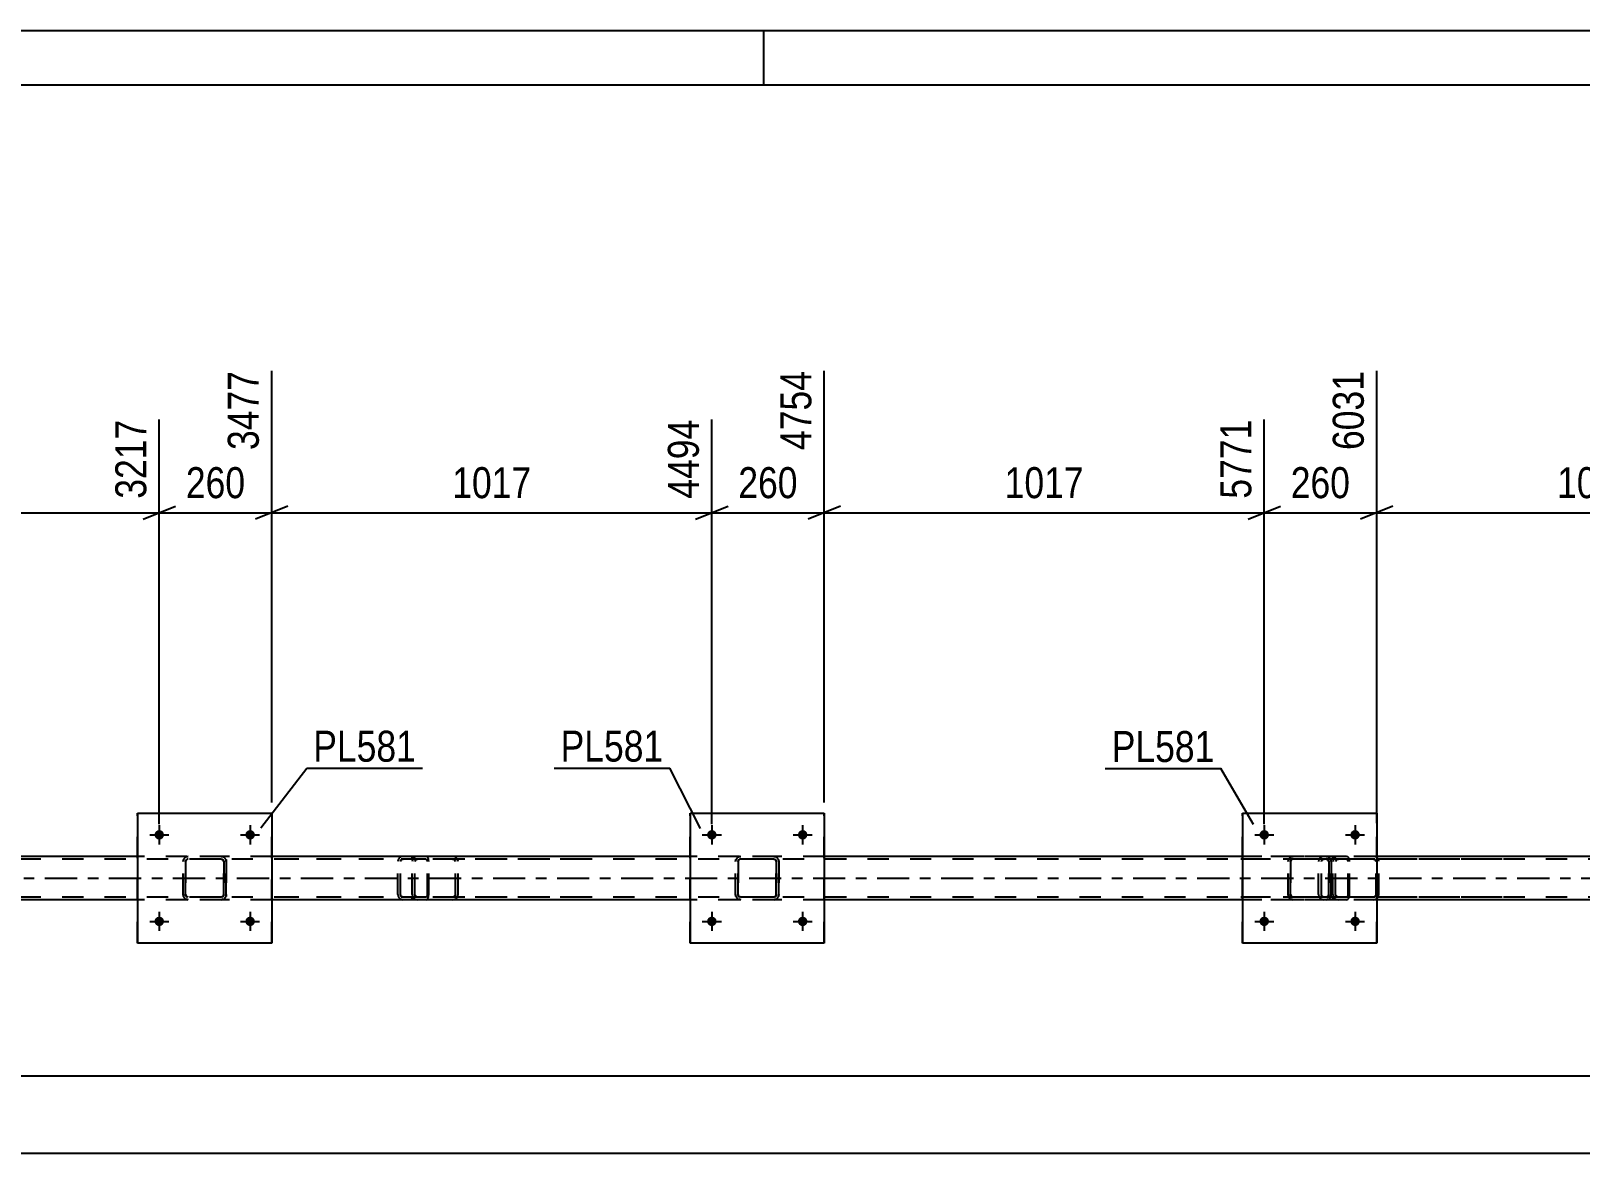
# Model space of a CAD drawing. Header units: millimetres. Extents: x -94 to 747, y -294 to 300.
# Drawn here: x 49.4 to 192.7, y 196.2 to 299.9 of the extents above; entities that cross this region are included whole.
import ezdxf

# ---------------------------------------------------------------- set-up
doc = ezdxf.new("R2010")
doc.units = ezdxf.units.MM
doc.linetypes.add('DXK_LINE_DOT2', pattern=[3.9198, 1.9599, -1.9599])
doc.linetypes.add('DXK_LINE_DOT3', pattern=[5.9187, 2.979, -0.9799, 0.9799, -0.9799])
doc.styles.add('Arial Narrow', font='ARIALN.TTF', dxfattribs={"height": 0.2})

# ---------------------------------------------------------------- blocks, each defined once
blk = doc.blocks.new('Unknown-200058970-1133')
at = {"color": 5, "linetype": 'Continuous'}
for p, q in [((747.21, 299.87), (-93.79, 299.87)), ((117.21, 294.87), (117.21, 299.87)), ((742.21, 294.87), (-88.79, 294.87))]:
    blk.add_line(p, q, dxfattribs=at)
blk = doc.blocks.new('Bolt-200058970-3262 - 3242')
at = {"linetype": 'Continuous'}
for points in [[(112.83, 225.57, -1), (111.95, 225.57, -1)], [(121.23, 225.57, -1), (120.35, 225.57, -1)]]:
    blk.add_hatch(color=1, dxfattribs=at).paths.add_polyline_path(points)
at = {"color": 1, "linetype": 'Continuous'}
for p, q in [((112.39, 226.45), (112.39, 224.69)), ((120.79, 226.45), (120.79, 224.69)), ((111.51, 225.57), (113.27, 225.57)), ((119.91, 225.57), (121.67, 225.57))]:
    blk.add_line(p, q, dxfattribs=at)
blk = doc.blocks.new('Part-200058970-3254 - 3242')
at = {"color": 7, "linetype": 'DXK_LINE_DOT2'}
for p, q in [((165.96, 223.54), (166.15, 223.57)), ((166.15, 223.57), (165.96, 223.54)), ((169.19, 223.57), (166.15, 223.57)), ((169.19, 223.57), (169.37, 223.54)), ((169.37, 223.54), (169.19, 223.57)), ((165.67, 223.09), (165.7, 223.28)), ((165.7, 223.28), (165.67, 223.09)), ((165.67, 220.05), (165.67, 223.09)), ((165.67, 223.09), (165.67, 223.09)), ((165.67, 220.05), (165.67, 223.09)), ((165.91, 223.09), (165.92, 223.18)), ((165.92, 223.18), (165.91, 223.09)), ((165.91, 220.05), (165.91, 223.09)), ((165.91, 223.09), (165.91, 223.09)), ((165.91, 223.09), (165.91, 220.05)), ((165.92, 223.18), (165.98, 223.26)), ((165.98, 223.26), (165.92, 223.18)), ((165.98, 223.26), (166.05, 223.31)), ((166.05, 223.31), (165.98, 223.26)), ((166.15, 223.33), (166.05, 223.31)), ((169.19, 223.33), (166.15, 223.33)), ((169.19, 223.33), (169.28, 223.31)), ((169.28, 223.31), (169.36, 223.26)), ((169.36, 223.26), (169.28, 223.31)), ((169.36, 223.26), (169.41, 223.18)), ((169.41, 223.18), (169.36, 223.26)), ((169.41, 223.18), (169.43, 223.09)), ((169.43, 223.09), (169.41, 223.18)), ((169.43, 220.05), (169.43, 223.09)), ((169.43, 223.09), (169.43, 223.09)), ((169.43, 223.09), (169.43, 220.05)), ((169.63, 223.28), (169.67, 223.09)), ((169.67, 223.09), (169.63, 223.28)), ((169.67, 220.05), (169.67, 223.09)), ((169.67, 223.09), (169.67, 223.09)), ((169.67, 223.09), (169.67, 220.05)), ((165.67, 220.05), (165.67, 220.05)), ((165.7, 219.87), (165.67, 220.05)), ((165.67, 220.05), (165.7, 219.87)), ((165.91, 220.05), (165.91, 220.05)), ((165.92, 219.96), (165.91, 220.05)), ((165.91, 220.05), (165.92, 219.96)), ((165.98, 219.88), (165.92, 219.96)), ((165.92, 219.96), (165.98, 219.88)), ((166.15, 219.57), (165.96, 219.61)), ((165.96, 219.61), (166.15, 219.57)), ((166.05, 219.83), (165.98, 219.88)), ((165.98, 219.88), (166.05, 219.83)), ((166.15, 219.81), (166.05, 219.83)), ((169.19, 219.81), (166.15, 219.81)), ((169.19, 219.57), (166.15, 219.57)), ((169.28, 219.83), (169.19, 219.81)), ((169.37, 219.61), (169.19, 219.57)), ((169.19, 219.57), (169.37, 219.61)), ((169.36, 219.88), (169.28, 219.83)), ((169.28, 219.83), (169.36, 219.88)), ((169.41, 219.96), (169.36, 219.88)), ((169.36, 219.88), (169.41, 219.96)), ((169.43, 220.05), (169.41, 219.96)), ((169.41, 219.96), (169.43, 220.05)), ((169.43, 220.05), (169.43, 220.05)), ((169.67, 220.05), (169.63, 219.87)), ((169.63, 219.87), (169.67, 220.05)), ((169.67, 220.05), (169.67, 220.05))]:
    blk.add_line(p, q, dxfattribs=at)
at = {"color": 7, "linetype": 'DXK_LINE_DOT3'}
blk.add_line((167.67, 221.57), (167.67, 221.57), dxfattribs=at)
at = {"color": 7, "linetype": 'DXK_LINE_DOT2'}
for centre, start, end in [((166.15, 223.09), 112.5, 157.5), ((166.15, 223.09), 112.5, 157.5), ((169.19, 223.09), 22.5, 67.5), ((169.19, 223.09), 22.5, 67.5), ((166.15, 220.05), 202.5, 247.5), ((166.15, 220.05), 202.5, 247.5), ((169.19, 220.05), 292.5, 337.5), ((169.19, 220.05), 292.5, 337.5)]:
    blk.add_arc(centre, 0.48, start, end, dxfattribs=at)
blk = doc.blocks.new('Part-200058970-3257 - 3242')
at = {"color": 7, "linetype": 'DXK_LINE_DOT2'}
for p, q in [((114.88, 223.54), (115.07, 223.57)), ((115.07, 223.57), (114.88, 223.54)), ((118.11, 223.57), (115.07, 223.57)), ((118.11, 223.57), (118.29, 223.54)), ((118.29, 223.54), (118.11, 223.57)), ((114.59, 223.09), (114.62, 223.28)), ((114.62, 223.28), (114.59, 223.09)), ((114.59, 220.05), (114.59, 223.09)), ((114.59, 223.09), (114.59, 223.09)), ((114.59, 220.05), (114.59, 223.09)), ((114.83, 223.09), (114.84, 223.18)), ((114.84, 223.18), (114.83, 223.09)), ((114.83, 220.05), (114.83, 223.09)), ((114.83, 223.09), (114.83, 223.09)), ((114.83, 223.09), (114.83, 220.05)), ((114.84, 223.18), (114.9, 223.26)), ((114.9, 223.26), (114.84, 223.18)), ((114.9, 223.26), (114.97, 223.31)), ((114.97, 223.31), (114.9, 223.26)), ((115.07, 223.33), (114.97, 223.31)), ((118.11, 223.33), (115.07, 223.33)), ((118.11, 223.33), (118.2, 223.31)), ((118.2, 223.31), (118.27, 223.26)), ((118.27, 223.26), (118.2, 223.31)), ((118.27, 223.26), (118.33, 223.18)), ((118.33, 223.18), (118.27, 223.26)), ((118.33, 223.18), (118.35, 223.09)), ((118.35, 223.09), (118.33, 223.18)), ((118.35, 220.05), (118.35, 223.09)), ((118.35, 223.09), (118.35, 223.09)), ((118.35, 223.09), (118.35, 220.05)), ((118.55, 223.28), (118.59, 223.09)), ((118.59, 223.09), (118.55, 223.28)), ((118.59, 220.05), (118.59, 223.09)), ((118.59, 223.09), (118.59, 223.09)), ((118.59, 223.09), (118.59, 220.05)), ((114.59, 220.05), (114.59, 220.05)), ((114.62, 219.87), (114.59, 220.05)), ((114.59, 220.05), (114.62, 219.87)), ((114.83, 220.05), (114.83, 220.05)), ((114.84, 219.96), (114.83, 220.05)), ((114.83, 220.05), (114.84, 219.96)), ((114.9, 219.88), (114.84, 219.96)), ((114.84, 219.96), (114.9, 219.88)), ((115.07, 219.57), (114.88, 219.61)), ((114.88, 219.61), (115.07, 219.57)), ((114.97, 219.83), (114.9, 219.88)), ((114.9, 219.88), (114.97, 219.83)), ((115.07, 219.81), (114.97, 219.83)), ((118.11, 219.81), (115.07, 219.81)), ((118.11, 219.57), (115.07, 219.57)), ((118.2, 219.83), (118.11, 219.81)), ((118.29, 219.61), (118.11, 219.57)), ((118.11, 219.57), (118.29, 219.61)), ((118.27, 219.88), (118.2, 219.83)), ((118.2, 219.83), (118.27, 219.88)), ((118.33, 219.96), (118.27, 219.88)), ((118.27, 219.88), (118.33, 219.96)), ((118.35, 220.05), (118.33, 219.96)), ((118.33, 219.96), (118.35, 220.05)), ((118.35, 220.05), (118.35, 220.05)), ((118.59, 220.05), (118.55, 219.87)), ((118.55, 219.87), (118.59, 220.05)), ((118.59, 220.05), (118.59, 220.05))]:
    blk.add_line(p, q, dxfattribs=at)
at = {"color": 7, "linetype": 'DXK_LINE_DOT3'}
blk.add_line((116.59, 221.57), (116.59, 221.57), dxfattribs=at)
at = {"color": 7, "linetype": 'DXK_LINE_DOT2'}
for centre, start, end in [((115.07, 223.09), 112.5, 157.5), ((115.07, 223.09), 112.5, 157.5), ((118.11, 223.09), 22.5, 67.5), ((118.11, 223.09), 22.5, 67.5), ((115.07, 220.05), 202.5, 247.5), ((115.07, 220.05), 202.5, 247.5), ((118.11, 220.05), 292.5, 337.5), ((118.11, 220.05), 292.5, 337.5)]:
    blk.add_arc(centre, 0.48, start, end, dxfattribs=at)
blk = doc.blocks.new('Bolt-200058970-3261 - 3242')
at = {"linetype": 'Continuous'}
for points in [[(112.83, 217.57, -1), (111.95, 217.57, -1)], [(121.23, 217.57, -1), (120.35, 217.57, -1)]]:
    blk.add_hatch(color=1, dxfattribs=at).paths.add_polyline_path(points)
at = {"color": 1, "linetype": 'Continuous'}
for p, q in [((112.39, 218.45), (112.39, 216.69)), ((120.79, 218.45), (120.79, 216.69)), ((111.51, 217.57), (113.27, 217.57)), ((119.91, 217.57), (121.67, 217.57))]:
    blk.add_line(p, q, dxfattribs=at)
blk = doc.blocks.new('Part-200058970-3267 - 3242')
at = {"color": 2, "linetype": 'Continuous'}
for p, q in [((110.39, 227.57), (110.39, 215.57)), ((110.39, 227.57), (122.79, 227.57)), ((122.79, 227.57), (122.79, 215.57)), ((122.79, 215.57), (110.39, 215.57))]:
    blk.add_line(p, q, dxfattribs=at)
at = {"color": 7, "linetype": 'DXK_LINE_DOT2'}
for p, q in [((110.39, 215.57), (110.39, 227.57)), ((122.79, 215.57), (122.79, 227.57))]:
    blk.add_line(p, q, dxfattribs=at)
blk = doc.blocks.new('Part-200058970-3270 - 3242')
at = {"color": 7, "linetype": 'DXK_LINE_DOT2'}
for p, q in [((63.8, 223.54), (63.98, 223.57)), ((63.98, 223.57), (63.8, 223.54)), ((67.02, 223.57), (63.98, 223.57)), ((67.02, 223.57), (67.21, 223.54)), ((67.21, 223.54), (67.02, 223.57)), ((63.5, 223.09), (63.54, 223.28)), ((63.54, 223.28), (63.5, 223.09)), ((63.5, 220.05), (63.5, 223.09)), ((63.5, 223.09), (63.5, 223.09)), ((63.5, 220.05), (63.5, 223.09)), ((63.74, 223.09), (63.76, 223.18)), ((63.76, 223.18), (63.74, 223.09)), ((63.74, 220.05), (63.74, 223.09)), ((63.74, 223.09), (63.74, 223.09)), ((63.74, 223.09), (63.74, 220.05)), ((63.76, 223.18), (63.81, 223.26)), ((63.81, 223.26), (63.76, 223.18)), ((63.81, 223.26), (63.89, 223.31)), ((63.89, 223.31), (63.81, 223.26)), ((63.98, 223.33), (63.89, 223.31)), ((67.02, 223.33), (63.98, 223.33)), ((67.02, 223.33), (67.12, 223.31)), ((67.12, 223.31), (67.19, 223.26)), ((67.19, 223.26), (67.12, 223.31)), ((67.19, 223.26), (67.25, 223.18)), ((67.25, 223.18), (67.19, 223.26)), ((67.25, 223.18), (67.26, 223.09)), ((67.26, 223.09), (67.25, 223.18)), ((67.26, 220.05), (67.26, 223.09)), ((67.26, 223.09), (67.26, 223.09)), ((67.26, 223.09), (67.26, 220.05)), ((67.47, 223.28), (67.5, 223.09)), ((67.5, 223.09), (67.47, 223.28)), ((67.5, 220.05), (67.5, 223.09)), ((67.5, 223.09), (67.5, 223.09)), ((67.5, 223.09), (67.5, 220.05)), ((63.5, 220.05), (63.5, 220.05)), ((63.54, 219.87), (63.5, 220.05)), ((63.5, 220.05), (63.54, 219.87)), ((63.74, 220.05), (63.74, 220.05)), ((63.76, 219.96), (63.74, 220.05)), ((63.74, 220.05), (63.76, 219.96)), ((63.81, 219.88), (63.76, 219.96)), ((63.76, 219.96), (63.81, 219.88)), ((63.98, 219.57), (63.8, 219.61)), ((63.8, 219.61), (63.98, 219.57)), ((63.89, 219.83), (63.81, 219.88)), ((63.81, 219.88), (63.89, 219.83)), ((63.98, 219.81), (63.89, 219.83)), ((67.02, 219.81), (63.98, 219.81)), ((67.02, 219.57), (63.98, 219.57)), ((67.12, 219.83), (67.02, 219.81)), ((67.21, 219.61), (67.02, 219.57)), ((67.02, 219.57), (67.21, 219.61)), ((67.19, 219.88), (67.12, 219.83)), ((67.12, 219.83), (67.19, 219.88)), ((67.25, 219.96), (67.19, 219.88)), ((67.19, 219.88), (67.25, 219.96)), ((67.26, 220.05), (67.25, 219.96)), ((67.25, 219.96), (67.26, 220.05)), ((67.26, 220.05), (67.26, 220.05)), ((67.5, 220.05), (67.47, 219.87)), ((67.47, 219.87), (67.5, 220.05)), ((67.5, 220.05), (67.5, 220.05))]:
    blk.add_line(p, q, dxfattribs=at)
at = {"color": 7, "linetype": 'DXK_LINE_DOT3'}
blk.add_line((65.5, 221.57), (65.5, 221.57), dxfattribs=at)
at = {"color": 7, "linetype": 'DXK_LINE_DOT2'}
for centre, start, end in [((63.98, 223.09), 112.5, 157.5), ((63.98, 223.09), 112.5, 157.5), ((67.02, 223.09), 22.5, 67.5), ((67.02, 223.09), 22.5, 67.5), ((63.98, 220.05), 202.5, 247.5), ((63.98, 220.05), 202.5, 247.5), ((67.02, 220.05), 292.5, 337.5), ((67.02, 220.05), 292.5, 337.5)]:
    blk.add_arc(centre, 0.48, start, end, dxfattribs=at)
blk = doc.blocks.new('Part-200058970-3275 - 3242')
at = {"color": 2, "linetype": 'Continuous'}
for p, q in [((59.3, 227.57), (59.3, 215.57)), ((59.3, 227.57), (71.7, 227.57)), ((71.7, 227.57), (71.7, 215.57)), ((71.7, 215.57), (59.3, 215.57))]:
    blk.add_line(p, q, dxfattribs=at)
at = {"color": 7, "linetype": 'DXK_LINE_DOT2'}
for p, q in [((59.3, 215.57), (59.3, 227.57)), ((71.7, 215.57), (71.7, 227.57))]:
    blk.add_line(p, q, dxfattribs=at)
blk = doc.blocks.new('Bolt-200058970-3348 - 3242')
at = {"linetype": 'Continuous'}
for points in [[(61.74, 217.57, -1), (60.86, 217.57, -1)], [(70.14, 217.57, -1), (69.26, 217.57, -1)]]:
    blk.add_hatch(color=1, dxfattribs=at).paths.add_polyline_path(points)
at = {"color": 1, "linetype": 'Continuous'}
for p, q in [((61.3, 218.45), (61.3, 216.69)), ((69.7, 218.45), (69.7, 216.69)), ((60.42, 217.57), (62.18, 217.57)), ((68.82, 217.57), (70.58, 217.57))]:
    blk.add_line(p, q, dxfattribs=at)
blk = doc.blocks.new('Bolt-200058970-3349 - 3242')
at = {"linetype": 'Continuous'}
for points in [[(61.74, 225.57, -1), (60.86, 225.57, -1)], [(70.14, 225.57, -1), (69.26, 225.57, -1)]]:
    blk.add_hatch(color=1, dxfattribs=at).paths.add_polyline_path(points)
at = {"color": 1, "linetype": 'Continuous'}
for p, q in [((61.3, 226.45), (61.3, 224.69)), ((69.7, 226.45), (69.7, 224.69)), ((60.42, 225.57), (62.18, 225.57)), ((68.82, 225.57), (70.58, 225.57))]:
    blk.add_line(p, q, dxfattribs=at)
blk = doc.blocks.new('Part-200058970-3372 - 3242')
at = {"color": 2, "linetype": 'Continuous'}
for p, q in [((59.3, 223.57), (20.62, 223.57)), ((110.39, 223.57), (71.7, 223.57)), ((161.47, 223.57), (122.79, 223.57)), ((212.55, 223.57), (173.87, 223.57)), ((59.3, 219.57), (20.62, 219.57)), ((110.39, 219.57), (71.7, 219.57)), ((161.47, 219.57), (122.79, 219.57)), ((212.55, 219.57), (173.87, 219.57))]:
    blk.add_line(p, q, dxfattribs=at)
at = {"color": 7, "linetype": 'DXK_LINE_DOT2'}
for p, q in [((71.7, 223.57), (59.3, 223.57)), ((122.79, 223.57), (110.39, 223.57)), ((173.87, 223.57), (161.47, 223.57)), ((654.01, 223.33), (-8.46, 223.33)), ((654.01, 219.81), (-8.46, 219.81)), ((71.7, 219.57), (59.3, 219.57)), ((122.79, 219.57), (110.39, 219.57)), ((173.87, 219.57), (161.47, 219.57))]:
    blk.add_line(p, q, dxfattribs=at)
at = {"color": 7, "linetype": 'DXK_LINE_DOT3'}
blk.add_line((-8.46, 221.57), (654.01, 221.57), dxfattribs=at)
blk = doc.blocks.new('Bolt-200058970-3406 - 3242')
at = {"linetype": 'Continuous'}
for points in [[(163.91, 217.57, -1), (163.03, 217.57, -1)], [(172.31, 217.57, -1), (171.43, 217.57, -1)]]:
    blk.add_hatch(color=1, dxfattribs=at).paths.add_polyline_path(points)
at = {"color": 1, "linetype": 'Continuous'}
for p, q in [((163.47, 218.45), (163.47, 216.69)), ((171.87, 218.45), (171.87, 216.69)), ((162.59, 217.57), (164.35, 217.57)), ((170.99, 217.57), (172.75, 217.57))]:
    blk.add_line(p, q, dxfattribs=at)
blk = doc.blocks.new('Bolt-200058970-3407 - 3242')
at = {"linetype": 'Continuous'}
for points in [[(163.91, 225.57, -1), (163.03, 225.57, -1)], [(172.31, 225.57, -1), (171.43, 225.57, -1)]]:
    blk.add_hatch(color=1, dxfattribs=at).paths.add_polyline_path(points)
at = {"color": 1, "linetype": 'Continuous'}
for p, q in [((163.47, 226.45), (163.47, 224.69)), ((171.87, 226.45), (171.87, 224.69)), ((162.59, 225.57), (164.35, 225.57)), ((170.99, 225.57), (172.75, 225.57))]:
    blk.add_line(p, q, dxfattribs=at)
blk = doc.blocks.new('Part-200058970-3472 - 3242')
at = {"color": 2, "linetype": 'Continuous'}
for p, q in [((161.47, 227.57), (161.47, 215.57)), ((161.47, 227.57), (173.87, 227.57)), ((173.87, 227.57), (173.87, 215.57)), ((173.87, 215.57), (161.47, 215.57))]:
    blk.add_line(p, q, dxfattribs=at)
at = {"color": 7, "linetype": 'DXK_LINE_DOT2'}
for p, q in [((161.47, 215.57), (161.47, 227.57)), ((173.87, 215.57), (173.87, 227.57))]:
    blk.add_line(p, q, dxfattribs=at)
blk = doc.blocks.new('Part-200058970-3475 - 3242')
at = {"color": 7, "linetype": 'DXK_LINE_DOT2'}
for p, q in [((85.19, 223.57), (84.99, 223.54)), ((100.32, 223.57), (85.19, 223.57)), ((88.62, 223.54), (88.42, 223.57)), ((84.71, 223.26), (84.68, 223.09)), ((84.68, 220.05), (84.68, 223.09)), ((84.72, 223.28), (84.71, 223.26)), ((84.93, 223.09), (84.95, 223.18)), ((84.93, 220.05), (84.93, 223.09)), ((84.95, 223.18), (85.01, 223.26)), ((85.01, 223.26), (85.09, 223.31)), ((85.09, 223.31), (85.19, 223.33)), ((100.32, 223.33), (85.19, 223.33)), ((88.42, 223.33), (88.52, 223.31)), ((88.52, 223.31), (88.6, 223.26)), ((88.6, 223.26), (88.66, 223.18)), ((88.66, 223.18), (88.68, 223.09)), ((88.68, 220.05), (88.68, 223.09)), ((88.9, 223.26), (88.9, 223.28)), ((88.93, 223.09), (88.9, 223.26)), ((88.93, 220.05), (88.93, 223.09)), ((84.68, 220.05), (84.72, 219.87)), ((84.95, 219.96), (84.93, 220.05)), ((85.01, 219.88), (84.95, 219.96)), ((84.99, 219.61), (85.19, 219.57)), ((85.09, 219.83), (85.01, 219.88)), ((85.19, 219.81), (85.09, 219.83)), ((100.32, 219.81), (85.19, 219.81)), ((100.32, 219.57), (85.19, 219.57)), ((88.52, 219.83), (88.42, 219.81)), ((88.42, 219.57), (88.62, 219.61)), ((88.6, 219.88), (88.52, 219.83)), ((88.66, 219.96), (88.6, 219.88)), ((88.68, 220.05), (88.66, 219.96)), ((88.9, 219.87), (88.93, 220.05))]:
    blk.add_line(p, q, dxfattribs=at)
for centre, start, end in [((85.17, 223.07), 110.7583, 155.68), ((88.44, 223.07), 24.32, 69.2417), ((85.17, 220.07), 204.32, 249.2417), ((88.44, 220.07), 290.7583, 335.68)]:
    blk.add_arc(centre, 0.496, start, end, dxfattribs=at)
blk = doc.blocks.new('Part-200058970-3486 - 3242')
at = {"color": 7, "linetype": 'DXK_LINE_DOT2'}
for p, q in [((171.09, 223.57), (158.81, 223.57)), ((169, 223.57), (168.8, 223.54)), ((169.81, 223.33), (169.81, 223.57)), ((171.19, 223.54), (171.09, 223.57)), ((171.28, 223.43), (171.19, 223.54)), ((171.09, 223.33), (158.81, 223.33)), ((168.53, 223.28), (168.49, 223.09)), ((168.49, 220.05), (168.49, 223.09)), ((168.75, 223.09), (168.76, 223.18)), ((168.75, 220.05), (168.75, 223.09)), ((168.76, 223.18), (168.82, 223.26)), ((168.82, 223.26), (168.9, 223.31)), ((168.9, 223.31), (169, 223.33)), ((171.09, 223.33), (171.14, 223.31)), ((171.14, 223.31), (171.18, 223.26)), ((171.18, 223.26), (171.21, 223.18)), ((171.21, 223.18), (171.22, 223.09)), ((171.22, 220.05), (171.22, 223.09)), ((171.34, 223.28), (171.28, 223.43)), ((171.36, 223.09), (171.34, 223.28)), ((171.36, 220.05), (171.36, 223.09)), ((171.09, 219.81), (158.81, 219.81)), ((171.09, 219.57), (158.81, 219.57)), ((168.49, 220.05), (168.53, 219.87)), ((168.76, 219.96), (168.75, 220.05)), ((168.82, 219.88), (168.76, 219.96)), ((168.8, 219.61), (169, 219.57)), ((168.9, 219.83), (168.82, 219.88)), ((169, 219.81), (168.9, 219.83)), ((169.81, 219.57), (169.81, 219.81)), ((171.14, 219.83), (171.09, 219.81)), ((171.09, 219.57), (171.19, 219.61)), ((171.18, 219.88), (171.14, 219.83)), ((171.21, 219.96), (171.18, 219.88)), ((171.19, 219.61), (171.28, 219.71)), ((171.22, 220.05), (171.21, 219.96)), ((171.28, 219.71), (171.34, 219.87)), ((171.34, 219.87), (171.36, 220.05))]:
    blk.add_line(p, q, dxfattribs=at)
for centre, start, end in [((168.98, 223.08), 111.1941, 156.1506), ((168.98, 220.07), 203.8494, 248.8059)]:
    blk.add_arc(centre, 0.492, start, end, dxfattribs=at)
blk = doc.blocks.new('Part-200058970-3488 - 3242')
at = {"color": 7, "linetype": 'DXK_LINE_DOT2'}
for p, q in [((170.32, 223.57), (170.13, 223.54)), ((185.46, 223.57), (170.32, 223.57)), ((173.75, 223.54), (173.56, 223.57)), ((169.85, 223.28), (169.81, 223.09)), ((169.81, 220.05), (169.81, 223.09)), ((170.07, 223.09), (170.09, 223.18)), ((170.07, 220.05), (170.07, 223.09)), ((170.09, 223.18), (170.14, 223.26)), ((170.14, 223.26), (170.23, 223.31)), ((170.23, 223.31), (170.32, 223.33)), ((185.46, 223.33), (170.32, 223.33)), ((173.56, 223.33), (173.66, 223.31)), ((173.66, 223.31), (173.74, 223.26)), ((173.74, 223.26), (173.79, 223.18)), ((173.79, 223.18), (173.81, 223.09)), ((173.81, 220.05), (173.81, 223.09)), ((174.03, 223.26), (174.03, 223.28)), ((174.07, 223.09), (174.03, 223.26)), ((174.07, 220.05), (174.07, 223.09)), ((169.81, 220.05), (169.85, 219.87)), ((170.09, 219.96), (170.07, 220.05)), ((170.14, 219.88), (170.09, 219.96)), ((170.13, 219.61), (170.32, 219.57)), ((170.23, 219.83), (170.14, 219.88)), ((170.32, 219.81), (170.23, 219.83)), ((185.46, 219.81), (170.32, 219.81)), ((185.46, 219.57), (170.32, 219.57)), ((173.66, 219.83), (173.56, 219.81)), ((173.56, 219.57), (173.75, 219.61)), ((173.74, 219.88), (173.66, 219.83)), ((173.79, 219.96), (173.74, 219.88)), ((173.81, 220.05), (173.79, 219.96)), ((174.03, 219.87), (174.07, 220.05))]:
    blk.add_line(p, q, dxfattribs=at)
for centre, start, end in [((170.3, 223.07), 110.7583, 155.68), ((173.58, 223.07), 24.32, 69.2417), ((170.3, 220.07), 204.32, 249.2417), ((173.58, 220.07), 290.7583, 335.68)]:
    blk.add_arc(centre, 0.496, start, end, dxfattribs=at)
blk = doc.blocks.new('Part-200058970-3505 - 3242')
at = {"color": 7, "linetype": 'DXK_LINE_DOT2'}
for p, q in [((85.95, 223.57), (73.67, 223.57)), ((83.86, 223.57), (83.67, 223.54)), ((84.68, 223.33), (84.68, 223.57)), ((86.06, 223.54), (85.95, 223.57)), ((86.15, 223.43), (86.06, 223.54)), ((85.95, 223.33), (73.67, 223.33)), ((83.4, 223.26), (83.36, 223.09)), ((83.36, 220.05), (83.36, 223.09)), ((83.4, 223.28), (83.4, 223.26)), ((83.61, 223.09), (83.63, 223.18)), ((83.61, 220.05), (83.61, 223.09)), ((83.63, 223.18), (83.68, 223.26)), ((83.68, 223.26), (83.77, 223.31)), ((83.77, 223.31), (83.86, 223.33)), ((85.95, 223.33), (86.01, 223.31)), ((86.01, 223.31), (86.05, 223.26)), ((86.05, 223.26), (86.08, 223.18)), ((86.08, 223.18), (86.09, 223.09)), ((86.09, 220.05), (86.09, 223.09)), ((86.2, 223.28), (86.15, 223.43)), ((86.22, 223.09), (86.2, 223.28)), ((86.22, 220.05), (86.22, 223.09)), ((85.95, 219.81), (73.67, 219.81)), ((85.95, 219.57), (73.67, 219.57)), ((83.36, 220.05), (83.4, 219.87)), ((83.63, 219.96), (83.61, 220.05)), ((83.68, 219.88), (83.63, 219.96)), ((83.67, 219.61), (83.86, 219.57)), ((83.77, 219.83), (83.68, 219.88)), ((83.86, 219.81), (83.77, 219.83)), ((84.68, 219.57), (84.68, 219.81)), ((86.01, 219.83), (85.95, 219.81)), ((85.95, 219.57), (86.06, 219.61)), ((86.05, 219.88), (86.01, 219.83)), ((86.08, 219.96), (86.05, 219.88)), ((86.06, 219.61), (86.15, 219.71)), ((86.09, 220.05), (86.08, 219.96)), ((86.15, 219.71), (86.2, 219.87)), ((86.2, 219.87), (86.22, 220.05))]:
    blk.add_line(p, q, dxfattribs=at)
for centre, start, end in [((83.85, 223.08), 111.1941, 156.1506), ((83.85, 220.07), 203.8494, 248.8059)]:
    blk.add_arc(centre, 0.492, start, end, dxfattribs=at)
blk = doc.blocks.new('StraightDimension-200058970-30549 - 3242')
at = {"color": 7, "linetype": 'Continuous'}
for p, q in [((20.62, 228.57), (20.62, 268.46)), ((61.3, 226.57), (61.3, 263.96)), ((22.12, 255.94), (19.12, 254.74)), ((20.62, 255.34), (61.3, 255.34)), ((59.8, 254.74), (62.8, 255.94))]:
    blk.add_line(p, q, dxfattribs=at)
at = {"color": 0}
blk.add_wipeout([(45.22, 256.09), (45.22, 260.29), (36.71, 260.29), (36.71, 256.09)], dxfattribs=at)
at = {"color": 3, "style": 'Arial Narrow'}
blk.add_text('1017', height=2.863, dxfattribs=at).set_placement((37.31, 256.69))
at = {"color": 0, "linetype": 'Continuous'}
blk.add_wipeout([(60.7, 264.56), (56.5, 264.56), (56.5, 256.04), (60.7, 256.04)], dxfattribs=at)
at = {"color": 3, "linetype": 'Continuous', "style": 'Arial Narrow'}
blk.add_text('3217', height=2.863, rotation=90.0002, dxfattribs=at).set_placement((60.1, 256.64))
blk = doc.blocks.new('StraightDimension-200058970-3855 - 3242')
at = {"color": 7, "linetype": 'Continuous'}
blk.add_line((-46.22, 196.16), (654.65, 196.16), dxfattribs=at)
blk = doc.blocks.new('StraightDimension-200058970-3966 - 3242')
at = {"color": 7, "linetype": 'Continuous'}
blk.add_line((-45.58, 203.29), (654.01, 203.29), dxfattribs=at)
blk = doc.blocks.new('StraightDimension-200058970-30543 - 3242')
at = {"color": 7, "linetype": 'Continuous'}
for p, q in [((173.87, 226.66), (173.87, 268.46)), ((214.55, 226.57), (214.55, 263.96)), ((175.37, 255.94), (172.37, 254.74)), ((173.87, 255.34), (214.55, 255.34)), ((213.05, 254.74), (216.05, 255.94))]:
    blk.add_line(p, q, dxfattribs=at)
at = {"color": 0}
blk.add_wipeout([(198.46, 256.09), (198.46, 260.29), (189.95, 260.29), (189.95, 256.09)], dxfattribs=at)
at = {"color": 3, "style": 'Arial Narrow'}
blk.add_text('1017', height=2.863, dxfattribs=at).set_placement((190.55, 256.69))
at = {"color": 0, "linetype": 'Continuous'}
blk.add_wipeout([(213.95, 264.56), (209.75, 264.56), (209.75, 256.04), (213.95, 256.04)], dxfattribs=at)
at = {"color": 3, "linetype": 'Continuous', "style": 'Arial Narrow'}
blk.add_text('7048', height=2.863, rotation=90.0002, dxfattribs=at).set_placement((213.35, 256.64))
blk = doc.blocks.new('StraightDimension-200058970-30544 - 3242')
at = {"color": 7, "linetype": 'Continuous'}
for p, q in [((173.87, 226.66), (173.87, 268.46)), ((163.47, 226.57), (163.47, 263.96)), ((161.97, 254.74), (164.97, 255.94)), ((163.47, 255.34), (173.87, 255.34)), ((175.37, 255.94), (172.37, 254.74))]:
    blk.add_line(p, q, dxfattribs=at)
at = {"color": 0}
blk.add_wipeout([(172.01, 256.09), (172.01, 260.29), (165.32, 260.29), (165.32, 256.09)], dxfattribs=at)
at = {"color": 3, "style": 'Arial Narrow'}
blk.add_text('260', height=2.863, dxfattribs=at).set_placement((165.92, 256.69))
at = {"color": 0, "linetype": 'Continuous'}
blk.add_wipeout([(173.27, 269.06), (169.07, 269.06), (169.07, 260.54), (173.27, 260.54)], dxfattribs=at)
at = {"color": 3, "linetype": 'Continuous', "style": 'Arial Narrow'}
blk.add_text('6031', height=2.863, rotation=90.0002, dxfattribs=at).set_placement((172.67, 261.14))
blk = doc.blocks.new('StraightDimension-200058970-30545 - 3242')
at = {"color": 7, "linetype": 'Continuous'}
for p, q in [((122.79, 228.57), (122.79, 268.46)), ((163.47, 226.57), (163.47, 263.96)), ((124.29, 255.94), (121.29, 254.74)), ((122.79, 255.34), (163.47, 255.34)), ((161.97, 254.74), (164.97, 255.94))]:
    blk.add_line(p, q, dxfattribs=at)
at = {"color": 0}
blk.add_wipeout([(147.38, 256.09), (147.38, 260.29), (138.87, 260.29), (138.87, 256.09)], dxfattribs=at)
at = {"color": 3, "style": 'Arial Narrow'}
blk.add_text('1017', height=2.863, dxfattribs=at).set_placement((139.47, 256.69))
at = {"color": 0, "linetype": 'Continuous'}
blk.add_wipeout([(162.87, 264.56), (158.67, 264.56), (158.67, 256.04), (162.87, 256.04)], dxfattribs=at)
at = {"color": 3, "linetype": 'Continuous', "style": 'Arial Narrow'}
blk.add_text('5771', height=2.863, rotation=90.0002, dxfattribs=at).set_placement((162.27, 256.64))
blk = doc.blocks.new('StraightDimension-200058970-30546 - 3242')
at = {"color": 7, "linetype": 'Continuous'}
for p, q in [((122.79, 228.57), (122.79, 268.46)), ((112.39, 226.57), (112.39, 263.96)), ((110.89, 254.74), (113.89, 255.94)), ((112.39, 255.34), (122.79, 255.34)), ((124.29, 255.94), (121.29, 254.74))]:
    blk.add_line(p, q, dxfattribs=at)
at = {"color": 0}
blk.add_wipeout([(120.93, 256.09), (120.93, 260.29), (114.24, 260.29), (114.24, 256.09)], dxfattribs=at)
at = {"color": 3, "style": 'Arial Narrow'}
blk.add_text('260', height=2.863, dxfattribs=at).set_placement((114.84, 256.69))
at = {"color": 0, "linetype": 'Continuous'}
blk.add_wipeout([(122.18, 269.06), (117.98, 269.06), (117.98, 260.54), (122.18, 260.54)], dxfattribs=at)
at = {"color": 3, "linetype": 'Continuous', "style": 'Arial Narrow'}
blk.add_text('4754', height=2.863, rotation=90.0002, dxfattribs=at).set_placement((121.59, 261.14))
blk = doc.blocks.new('StraightDimension-200058970-30547 - 3242')
at = {"color": 7, "linetype": 'Continuous'}
for p, q in [((71.7, 228.57), (71.7, 268.46)), ((112.39, 226.57), (112.39, 263.96)), ((73.2, 255.94), (70.2, 254.74)), ((71.7, 255.34), (112.39, 255.34)), ((110.89, 254.74), (113.89, 255.94))]:
    blk.add_line(p, q, dxfattribs=at)
at = {"color": 0}
blk.add_wipeout([(96.3, 256.09), (96.3, 260.29), (87.79, 260.29), (87.79, 256.09)], dxfattribs=at)
at = {"color": 3, "style": 'Arial Narrow'}
blk.add_text('1017', height=2.863, dxfattribs=at).set_placement((88.39, 256.69))
at = {"color": 0, "linetype": 'Continuous'}
blk.add_wipeout([(111.78, 264.56), (107.58, 264.56), (107.58, 256.04), (111.78, 256.04)], dxfattribs=at)
at = {"color": 3, "linetype": 'Continuous', "style": 'Arial Narrow'}
blk.add_text('4494', height=2.863, rotation=90.0002, dxfattribs=at).set_placement((111.19, 256.64))
blk = doc.blocks.new('StraightDimension-200058970-30548 - 3242')
at = {"color": 7, "linetype": 'Continuous'}
for p, q in [((71.7, 228.57), (71.7, 268.46)), ((61.3, 226.57), (61.3, 263.96)), ((59.8, 254.74), (62.8, 255.94)), ((61.3, 255.34), (71.7, 255.34)), ((73.2, 255.94), (70.2, 254.74))]:
    blk.add_line(p, q, dxfattribs=at)
at = {"color": 0}
blk.add_wipeout([(69.85, 256.09), (69.85, 260.29), (63.16, 260.29), (63.16, 256.09)], dxfattribs=at)
at = {"color": 3, "style": 'Arial Narrow'}
blk.add_text('260', height=2.863, dxfattribs=at).set_placement((63.76, 256.69))
at = {"color": 0, "linetype": 'Continuous'}
blk.add_wipeout([(71.1, 269.06), (66.9, 269.06), (66.9, 260.54), (71.1, 260.54)], dxfattribs=at)
at = {"color": 3, "linetype": 'Continuous', "style": 'Arial Narrow'}
blk.add_text('3477', height=2.863, rotation=90.0002, dxfattribs=at).set_placement((70.5, 261.14))
blk = doc.blocks.new('Mark-200058970-3263 - 3242')
at = {"color": 0}
blk.add_wipeout([(107.92, 232.34), (107.92, 235.34), (98.41, 235.34), (98.41, 232.34)], dxfattribs=at)
blk.add_wipeout([(107.92, 232.34), (107.92, 235.34), (98.41, 235.34), (98.41, 232.34)], dxfattribs=at)
at = {"color": 30, "linetype": 'Continuous'}
for p in [(97.81, 231.74), (111.34, 226.16)]:
    blk.add_line(p, (108.52, 231.74), dxfattribs=at)
at = {"color": 3, "style": 'Arial Narrow'}
blk.add_text('PL581', height=2.863, dxfattribs=at).set_placement((98.41, 232.34))
blk = doc.blocks.new('Mark-200058970-3271 - 3242')
at = {"color": 0}
blk.add_wipeout([(85.04, 232.33), (85.04, 235.33), (75.54, 235.33), (75.54, 232.33)], dxfattribs=at)
blk.add_wipeout([(85.04, 232.33), (85.04, 235.33), (75.54, 235.33), (75.54, 232.33)], dxfattribs=at)
at = {"color": 30, "linetype": 'Continuous'}
for p, q in [((70.7, 226.21), (74.94, 231.73)), ((74.94, 231.73), (85.64, 231.73))]:
    blk.add_line(p, q, dxfattribs=at)
at = {"color": 3, "style": 'Arial Narrow'}
blk.add_text('PL581', height=2.863, dxfattribs=at).set_placement((75.54, 232.33))
blk = doc.blocks.new('Mark-200058970-30824 - 3242')
at = {"color": 0}
blk.add_wipeout([(158.87, 232.3), (158.87, 235.3), (149.37, 235.3), (149.37, 232.3)], dxfattribs=at)
blk.add_wipeout([(158.87, 232.3), (158.87, 235.3), (149.37, 235.3), (149.37, 232.3)], dxfattribs=at)
at = {"color": 30, "linetype": 'Continuous'}
for p in [(148.77, 231.7), (162.47, 226.51)]:
    blk.add_line(p, (159.47, 231.7), dxfattribs=at)
at = {"color": 3, "style": 'Arial Narrow'}
blk.add_text('PL581', height=2.863, dxfattribs=at).set_placement((149.37, 232.3))

msp = doc.modelspace()

# ---------------------------------------------------------------- block references
for name in ['Unknown-200058970-1133', 'Part-200058970-3275 - 3242', 'Bolt-200058970-3349 - 3242', 'Part-200058970-3267 - 3242', 'Bolt-200058970-3262 - 3242', 'Part-200058970-3472 - 3242', 'Bolt-200058970-3407 - 3242', 'Part-200058970-3372 - 3242', 'Part-200058970-3270 - 3242', 'Part-200058970-3505 - 3242', 'Part-200058970-3475 - 3242', 'Part-200058970-3257 - 3242', 'Part-200058970-3486 - 3242', 'Part-200058970-3254 - 3242', 'Part-200058970-3488 - 3242', 'Bolt-200058970-3348 - 3242', 'Bolt-200058970-3261 - 3242', 'Bolt-200058970-3406 - 3242']:
    msp.add_blockref(name, (0, 0))

# ---------------------------------------------------------------- next in the draw order: block references
for name in ['StraightDimension-200058970-30549 - 3242', 'StraightDimension-200058970-30543 - 3242', 'StraightDimension-200058970-3855 - 3242']:
    msp.add_blockref(name, (0, 0))

# ---------------------------------------------------------------- next in the draw order: block references
for name in ['StraightDimension-200058970-30544 - 3242', 'StraightDimension-200058970-3966 - 3242']:
    msp.add_blockref(name, (0, 0))

# ---------------------------------------------------------------- next in the draw order: block references
msp.add_blockref('StraightDimension-200058970-30545 - 3242', (0, 0))

# ---------------------------------------------------------------- next in the draw order: block references
for name in ['StraightDimension-200058970-30546 - 3242', 'Mark-200058970-30824 - 3242']:
    msp.add_blockref(name, (0, 0))

# ---------------------------------------------------------------- next in the draw order: block references
msp.add_blockref('StraightDimension-200058970-30547 - 3242', (0, 0))

# ---------------------------------------------------------------- next in the draw order: block references
for name in ['StraightDimension-200058970-30548 - 3242', 'Mark-200058970-3263 - 3242']:
    msp.add_blockref(name, (0, 0))

# ---------------------------------------------------------------- next in the draw order: block references
msp.add_blockref('Mark-200058970-3271 - 3242', (0, 0))

doc.saveas('drawing.dxf')
